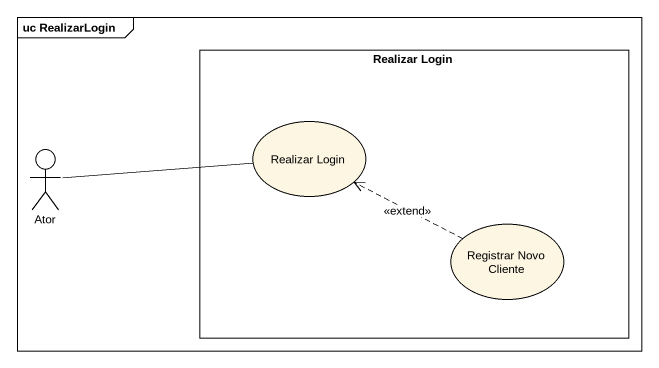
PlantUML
@startuml
mainframe uc RealizarLogin
rectangle "Realizar Login" as Realizar_Login {
  usecase "Realizar Login" as Realizar_Login_2
  usecase "Registrar Novo Cliente" as Registrar_Novo_Cliente
}
actor Ator
Ator -right- Realizar_Login_2
Registrar_Novo_Cliente .left.> Realizar_Login_2 : <<extend>>
@enduml
